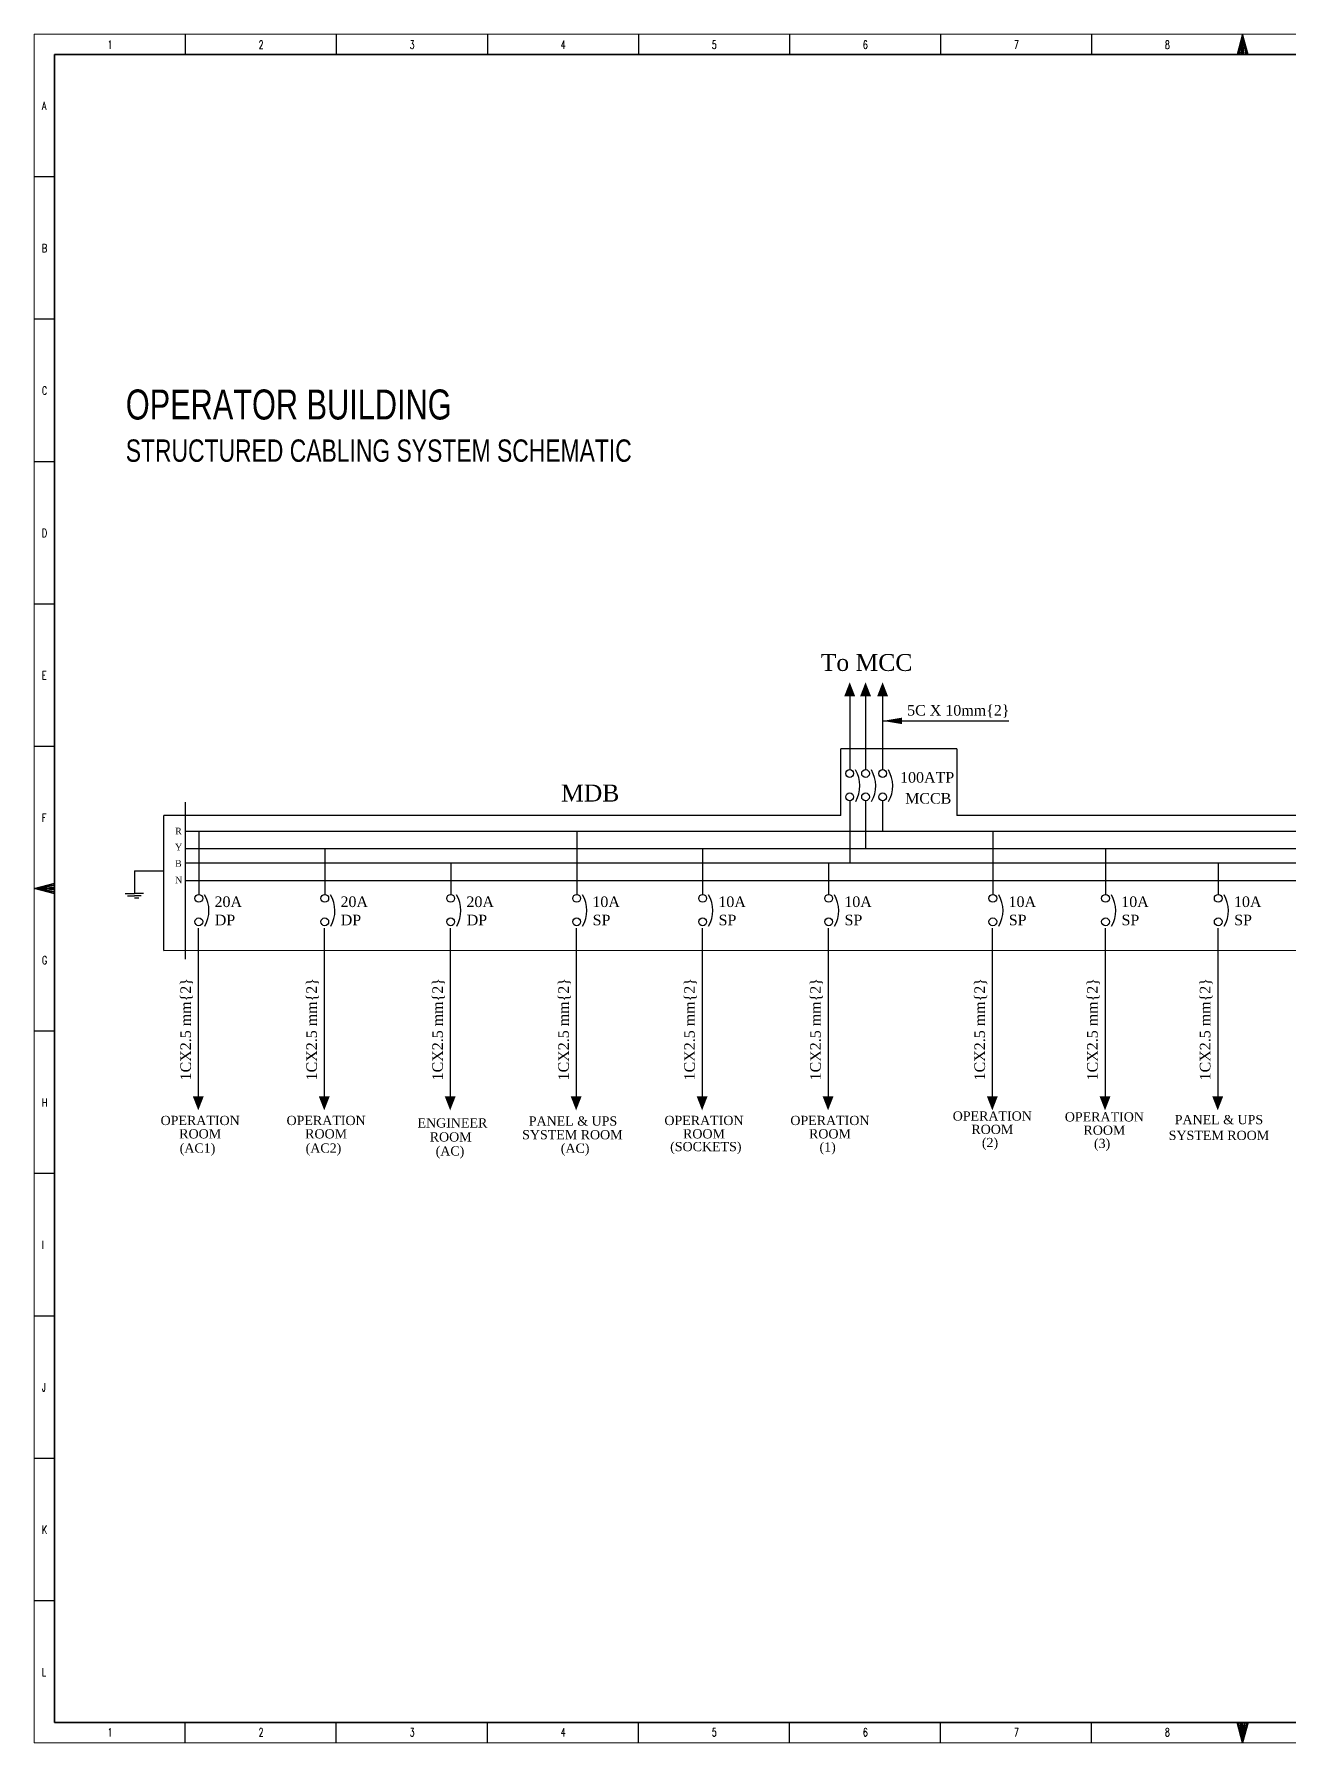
# Model space of a CAD drawing. Header units: inches. Extents: x 1445 to 3588, y -22 to 615.
# Drawn here: x 2687 to 3155, y -22 to 615 of the extents above; entities that cross this region are included whole.
import ezdxf

# ---------------------------------------------------------------- set-up
doc = ezdxf.new("R2010")
doc.units = ezdxf.units.IN
doc.header["$MEASUREMENT"] = 0
doc.styles.add('B', font='times.ttf')
doc.styles.add('Swiss721', font='swisscl.ttf')
doc.styles.add('TEG BORDER', font='txt_qlt.shx', dxfattribs={"width": 0.7, "bigfont": 'hztxt.shx'})

# ---------------------------------------------------------------- blocks, each defined once
blk = doc.blocks.new('EARTH')
for p, q in [((0, 0), (-25.6, 0)), ((0, 0), (0, -19.6)), ((-7.9, -19.6), (0, -19.6)), ((-5.9, -21.6), (0, -21.6)), ((-4, -23.6), (0, -23.6)), ((7.9, -19.6), (0, -19.6)), ((5.9, -21.6), (0, -21.6))]:
    blk.add_line(p, q)
blk = doc.blocks.new('252 BORDER A2')
for p, q in [((37.12, 420), (37.12, 415)), ((74.25, 420), (74.25, 415)), ((111.38, 420), (111.38, 415)), ((148.5, 420), (148.5, 415)), ((185.63, 420), (185.63, 415)), ((222.75, 420), (222.75, 415)), ((259.88, 420), (259.88, 415)), ((297, 420), (297, 415)), ((0, 385), (5, 385)), ((0, 350), (5, 350)), ((0, 315), (5, 315)), ((0, 280), (5, 280)), ((0, 245), (5, 245)), ((5, 210), (0, 210)), ((1.25, 210), (3.75, 210)), ((0, 175), (5, 175)), ((0, 140), (5, 140)), ((0, 105), (5, 105)), ((0, 70), (5, 70)), ((0, 35), (5, 35)), ((37.12, 0), (37.12, 5)), ((74.25, 0), (74.25, 5)), ((111.38, 0), (111.38, 5)), ((148.5, 0), (148.5, 5)), ((185.63, 0), (185.63, 5)), ((222.75, 0), (222.75, 5)), ((259.88, 0), (259.88, 5)), ((297, 0), (297, 5))]:
    blk.add_line(p, q)
at = {"linetype": 'Continuous'}
for p, q in [((489, 415), (5, 415)), ((5, 415), (5, 5)), ((5, 5), (489, 5))]:
    blk.add_line(p, q, dxfattribs=at)
at = {"color": 5, "lineweight": 15}
blk.add_lwpolyline([(0, 420), (594, 420), (594, 0), (0, 0)], close=True, dxfattribs=at)
for points in [[(297, 420), (295.66, 415), (298.34, 415), (297, 420), (296, 415), (296.33, 415), (297, 420), (296.67, 415), (297.33, 415), (297, 420), (297.67, 415), (298, 415), (297, 420)], [(0, 210), (5, 211.34), (5, 208.66), (0, 210), (5, 211), (5, 210.67), (0, 210), (5, 210.33), (5, 209.67), (0, 210), (5, 209.33), (5, 209), (0, 210)], [(297, 0), (295.66, 5), (298.34, 5), (297, 0), (296, 5), (296.33, 5), (297, 0), (296.67, 5), (297.33, 5), (297, 0), (297.67, 5), (298, 5), (297, 0)]]:
    blk.add_lwpolyline(points)
blk.add_lwpolyline([(5, 415), (589, 415), (589, 5), (5, 5)], close=True)
at = {"char_height": 2, "width": 2, "style": 'TEG BORDER'}
for s, insert, attachment_point in [('1', (18.05, 418.41), 1), ('2', (55.17, 418.41), 1), ('3', (92.3, 418.41), 1), ('4', (129.42, 418.41), 1), ('5', (166.55, 418.41), 1), ('6', (203.67, 418.41), 1), ('7', (240.8, 418.41), 1), ('8', (277.92, 418.41), 1), ('A', (1.91, 403.39), 1), ('B', (1.91, 368.39), 1), ('C', (1.91, 333.39), 1), ('D', (1.91, 298.39), 1), ('E', (1.91, 263.39), 1), ('F', (1.91, 228.39), 1), ('G', (1.91, 193.39), 1), ('H', (1.91, 158.39), 1), ('I', (1.91, 123.39), 1), ('J', (1.91, 88.39), 1), ('K', (1.91, 53.39), 1), ('L', (1.91, 18.39), 1), ('1', (18.05, 1.59), 7), ('2', (55.17, 1.59), 7), ('3', (92.3, 1.59), 7), ('4', (129.42, 1.59), 7), ('5', (166.55, 1.59), 7), ('6', (203.67, 1.59), 7), ('7', (240.8, 1.59), 7), ('8', (277.92, 1.59), 7)]:
    blk.add_mtext(s, dxfattribs=dict(at, insert=insert, attachment_point=attachment_point))

msp = doc.modelspace()

# ---------------------------------------------------------------- linework, layer by layer
for p, q in [((2991.06, 369.84), (2991.06, 340.83)), ((2996.97, 369.84), (2996.97, 340.83)), ((3003.32, 369.84), (3003.32, 340.83)), ((3003.32, 358.89), (3050.42, 358.89)), ((2743.57, 270.04), (2743.57, 328.55)), ((2991.06, 329.1), (2991.06, 305.92)), ((2996.97, 329.1), (2996.97, 311.26)), ((3003.32, 329.1), (3003.32, 317.75)), ((2743.57, 317.75), (3213.86, 317.75)), ((2748.49, 317.75), (2748.49, 294.18)), ((2889.31, 317.75), (2889.31, 294.18)), ((3044.4, 317.75), (3044.4, 294.17)), ((3044.4, 317.75), (3044.4, 294.17)), ((2743.57, 311.26), (3213.86, 311.26)), ((2743.57, 305.92), (3213.86, 305.92)), ((2795.43, 311.26), (2795.43, 294.18)), ((2842.37, 305.92), (2842.37, 294.18)), ((2936.26, 311.26), (2936.26, 294.17)), ((2936.26, 311.26), (2936.26, 294.17)), ((2983.2, 305.92), (2983.2, 294.17)), ((2983.2, 305.92), (2983.2, 294.17)), ((3086.4, 311.26), (3086.4, 294.17)), ((3086.4, 311.26), (3086.4, 294.17)), ((3128.4, 305.92), (3128.4, 294.17)), ((3128.4, 305.92), (3128.4, 294.17)), ((2743.57, 299.43), (3213.86, 299.43)), ((2748.3, 281.58), (2748.3, 218.17)), ((2795.24, 281.58), (2795.24, 218.17)), ((2842.18, 281.58), (2842.18, 218.17)), ((2889.12, 281.58), (2889.12, 218.17)), ((2936.06, 281.58), (2936.06, 218.17)), ((2936.06, 281.58), (2936.06, 218.17)), ((2983, 281.58), (2983, 218.17)), ((2983, 281.58), (2983, 218.17)), ((3044.21, 281.58), (3044.21, 218.17)), ((3044.21, 281.58), (3044.21, 218.17)), ((3086.21, 281.58), (3086.21, 218.17)), ((3086.21, 281.58), (3086.21, 218.17)), ((3128.21, 281.58), (3128.21, 218.17)), ((3128.21, 281.58), (3128.21, 218.17))]:
    msp.add_line(p, q)
at = {"ltscale": 0.01}
for p, q in [((3030.97, 348.5), (2987.76, 348.5)), ((2987.76, 323.56), (2987.76, 348.5)), ((3030.97, 348.5), (3030.97, 323.56)), ((2987.76, 323.56), (2735.52, 323.56)), ((2735.52, 273.36), (2735.52, 323.56)), ((3396.43, 323.56), (3030.97, 323.56)), ((2735.52, 273.36), (3393.83, 273.38))]:
    msp.add_line(p, q, dxfattribs=at)
for points in [[(2991.06, 373.29, 0, 4.07, 0), (2991.06, 368.05, 4.07, 4.07, 0)], [(2996.97, 373.29, 0, 4.07, 0), (2996.97, 368.05, 4.07, 4.07, 0)], [(3003.32, 373.29, 0, 4.07, 0), (3003.32, 368.05, 4.07, 4.07, 0)], [(2748.3, 213.72, 0, 4.07, 0), (2748.3, 218.95, 4.07, 4.07, 0)], [(2795.24, 213.72, 0, 4.07, 0), (2795.24, 218.95, 4.07, 4.07, 0)], [(2842.18, 213.72, 0, 4.07, 0), (2842.18, 218.95, 4.07, 4.07, 0)], [(2889.12, 213.72, 0, 4.07, 0), (2889.12, 218.95, 4.07, 4.07, 0)], [(2936.06, 213.72, 0, 4.07, 0), (2936.06, 218.95, 4.07, 4.07, 0)], [(2936.06, 213.72, 0, 4.07, 0), (2936.06, 218.95, 4.07, 4.07, 0)], [(2983, 213.72, 0, 4.07, 0), (2983, 218.95, 4.07, 4.07, 0)], [(2983, 213.72, 0, 4.07, 0), (2983, 218.95, 4.07, 4.07, 0)], [(3044.21, 213.72, 0, 4.07, 0), (3044.21, 218.95, 4.07, 4.07, 0)], [(3044.21, 213.72, 0, 4.07, 0), (3044.21, 218.95, 4.07, 4.07, 0)], [(3086.21, 213.72, 0, 4.07, 0), (3086.21, 218.95, 4.07, 4.07, 0)], [(3086.21, 213.72, 0, 4.07, 0), (3086.21, 218.95, 4.07, 4.07, 0)], [(3128.21, 213.72, 0, 4.07, 0), (3128.21, 218.95, 4.07, 4.07, 0)], [(3128.21, 213.72, 0, 4.07, 0), (3128.21, 218.95, 4.07, 4.07, 0)]]:
    msp.add_lwpolyline(points, format="xyseb")
for centre in [(2991.06, 339.28), (2996.97, 339.28), (3003.32, 339.28), (2991.06, 330.56), (2996.97, 330.56), (3003.32, 330.56), (2748.49, 292.72), (2795.43, 292.72), (2842.37, 292.72), (2889.31, 292.72), (2936.26, 292.72), (2936.26, 292.72), (2983.2, 292.72), (2983.2, 292.72), (3044.4, 292.72), (3044.4, 292.72), (3086.4, 292.72), (3086.4, 292.72), (3128.4, 292.72), (3128.4, 292.72), (2748.49, 284), (2795.43, 284), (2842.37, 284), (2889.31, 284), (2936.26, 284), (2936.26, 284), (2983.2, 284), (2983.2, 284), (3044.4, 284), (3044.4, 284), (3086.4, 284), (3086.4, 284), (3128.4, 284), (3128.4, 284)]:
    msp.add_circle(centre, 1.45)
for centre in [(2983.26, 334.7), (2989.17, 334.7), (2995.51, 334.7), (2740.69, 288.14), (2787.63, 288.14), (2834.57, 288.14), (2881.51, 288.14), (2928.45, 288.14), (2928.45, 288.14), (2975.39, 288.14), (2975.39, 288.14), (3036.6, 288.14), (3036.6, 288.14), (3078.6, 288.14), (3078.6, 288.14), (3120.6, 288.14), (3120.6, 288.14)]:
    msp.add_arc(centre, 11.59, 329.91458, 30.57493)
msp.add_solid([(3010.55, 357.68), (3010.55, 360.09), (3003.32, 358.89)])

# ---------------------------------------------------------------- block references
for name, p, xscale, yscale, zscale in [('252 BORDER A2', (2687.14, -22.02), 1.5163271442, 1.5163271442, 1.5163271442), ('EARTH', (2724.48, 302.95), -0.4305638937569223, 0.430563893760508, 0.43056389376)]:
    msp.add_blockref(name, p, dxfattribs=dict(xscale=xscale, yscale=yscale, zscale=zscale))

# ---------------------------------------------------------------- texts
at = {"style": 'B'}
for s, height, p in [('To MCC', 6.308, (2980.27, 377.5)), ('5C X 10mm{2}', 3.9424, (3012.46, 360.86)), ('100ATP', 3.942, (3009.83, 335.86)), ('MDB', 6.308, (2883.5, 328.83)), ('MCCB', 3.942, (3011.73, 328.03)), ('R', 2.46, (2739.68, 316.6)), ('Y', 2.46, (2739.64, 310.61)), ('B', 2.46, (2739.64, 304.5)), ('N', 2.46, (2739.64, 298.39)), ('20A', 3.942, (2754.35, 289.5)), ('20A', 3.942, (2801.29, 289.5)), ('20A', 3.942, (2848.23, 289.5)), ('10A', 3.942, (2895.17, 289.5)), ('10A', 3.942, (2942.11, 289.5)), ('10A', 3.942, (2942.11, 289.5)), ('10A', 3.942, (2989.05, 289.5)), ('10A', 3.942, (2989.05, 289.5)), ('10A', 3.942, (3050.26, 289.5)), ('10A', 3.942, (3050.26, 289.5)), ('10A', 3.942, (3092.26, 289.5)), ('10A', 3.942, (3092.26, 289.5)), ('10A', 3.942, (3134.26, 289.5)), ('10A', 3.942, (3134.26, 289.5)), ('DP', 3.942, (2754.45, 282.71)), ('DP', 3.942, (2801.39, 282.7)), ('DP', 3.942, (2848.33, 282.7)), ('SP', 3.942, (2895.27, 282.7)), ('SP', 3.942, (2942.21, 282.7)), ('SP', 3.942, (2942.21, 282.7)), ('SP', 3.942, (2989.15, 282.7)), ('SP', 3.942, (2989.15, 282.7)), ('SP', 3.942, (3050.35, 282.7)), ('SP', 3.942, (3050.35, 282.7)), ('SP', 3.942, (3092.35, 282.7)), ('SP', 3.942, (3092.35, 282.7)), ('SP', 3.942, (3134.35, 282.7)), ('SP', 3.942, (3134.35, 282.7)), ('OPERATION ', 3.444, (2734.25, 208.24)), ('OPERATION ', 3.444, (2781.19, 208.24)), ('ENGINEER ', 3.444, (2830, 207.32)), ('PANEL & UPS', 3.4441, (2871.46, 208.03)), ('OPERATION ', 3.444, (2922.01, 208.24)), ('OPERATION ', 3.444, (2968.95, 208.24)), ('OPERATION ', 3.444, (3029.46, 209.9)), ('OPERATION ', 3.444, (3071.23, 209.58)), ('PANEL & UPS', 3.4441, (3112.19, 208.55)), ('ROOM ', 3.444, (2741.2, 203.26)), ('ROOM ', 3.444, (2788.14, 203.26)), ('ROOM', 3.444, (2834.55, 202.1)), ('SYSTEM ROOM', 3.4441, (2868.99, 202.93)), ('ROOM ', 3.444, (2928.96, 203.26)), ('ROOM ', 3.444, (2975.9, 203.26)), ('ROOM ', 3.444, (3036.41, 204.92)), ('ROOM ', 3.444, (3078.18, 204.6)), ('SYSTEM ROOM', 3.4441, (3109.94, 202.68)), ('(AC1)', 3.444, (2741.37, 197.95)), ('(AC2)', 3.444, (2788.31, 197.95)), ('(AC)', 3.444, (2836.76, 196.87)), ('(AC)', 3.444, (2883.39, 197.89)), ('(SOCKETS)', 3.444, (2924.15, 198.5)), ('(1)', 3.444, (2979.81, 198.35)), ('(2)', 3.444, (3040.32, 200.01)), ('(3)', 3.444, (3082.09, 199.7))]:
    msp.add_text(s, height=height, dxfattribs=at).set_placement(p)
for p in [(2745.58, 224.88), (2792.52, 224.88), (2839.46, 224.88), (2886.4, 224.88), (2933.34, 224.88), (2933.34, 224.88), (2980.28, 224.88), (2980.28, 224.88), (3041.49, 224.88), (3041.49, 224.88), (3083.48, 224.88), (3083.48, 224.88), (3125.48, 224.88), (3125.48, 224.88)]:
    msp.add_text('1CX2.5 mm{2}', height=3.9424, rotation=90, dxfattribs=at).set_placement(p)
at = {"insert": (2721.28, 482.39), "char_height": 11.1627, "width": 294.7739, "attachment_point": 1, "style": 'Swiss721'}
msp.add_mtext('OPERATOR BUILDING\\P{\\H0.74534x;STRUCTURED CABLING SYSTEM SCHEMATIC}', dxfattribs=at)

doc.saveas('drawing.dxf')
